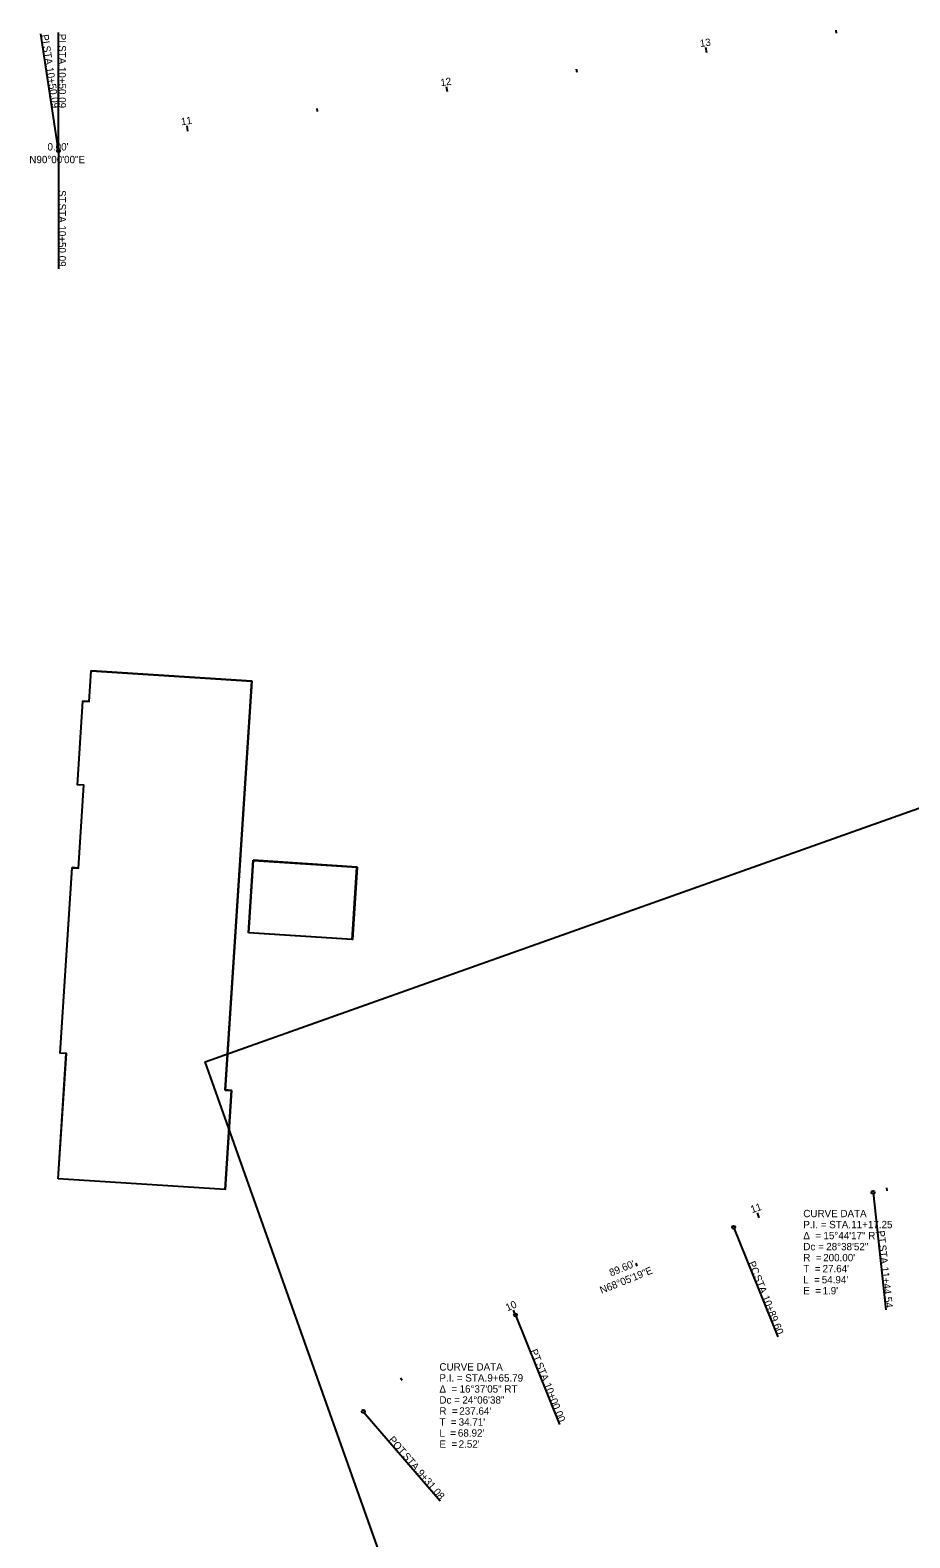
# Model space of a CAD drawing. Extents: x 147805 to 150535, y 565242 to 570329.
# Drawn here: x 148807 to 149142, y 567312 to 567886 of the extents above; entities that cross this region are included whole.
import ezdxf

# ---------------------------------------------------------------- set-up
doc = ezdxf.new("R2010")
doc.units = 0
for name, color, linetype in [('Level 1', 7, 'Continuous'), ('Level 10', 7, 'Continuous'), ('Level 12', 7, 'Continuous'), ('Level 13', 7, 'Continuous'), ('Level 14', 7, 'Continuous'), ('Level 16', 7, 'Continuous'), ('Level 4', 7, 'Continuous'), ('Level 5', 7, 'Continuous'), ('Level 6', 7, 'Continuous'), ('Level 7', 7, 'Continuous'), ('Level 8', 7, 'Continuous'), ('Level 9', 7, 'Continuous')]:
    doc.layers.add(name, color=color, linetype=linetype)

msp = doc.modelspace()

# ---------------------------------------------------------------- linework, layer by layer
at = {"layer": 'Level 1'}
msp.add_lwpolyline([(149396.72, 567254.59), (149007.17, 567116.15), (148873.23, 567493.06), (149344.37, 567660.49), (149430.32, 567418.61), (149369.05, 567332.45)], close=True, dxfattribs=at)
at = {"layer": 'Level 10'}
for p, q in [((148817.34, 567840.35), (148810.63, 567884.85)), ((148817.35, 567840.35), (148817.35, 567885.35)), ((148817.34, 567840.35), (148817.34, 567795.35))]:
    msp.add_line(p, q, dxfattribs=at)
for centre in [(148817.34, 567840.35), (148817.34, 567840.35), (148817.35, 567840.35)]:
    msp.add_circle(centre, 0.6, dxfattribs=at)
at = {"layer": 'Level 12'}
for p, q in [((149113.9, 567885.06), (149113.72, 567886.25)), ((149064.46, 567877.61), (149064.16, 567879.58)), ((149015.01, 567870.15), (149014.84, 567871.34)), ((148965.57, 567862.7), (148965.27, 567864.68)), ((148916.13, 567855.25), (148915.95, 567856.43)), ((148866.69, 567847.79), (148866.39, 567849.77)), ((148817.26, 567840.34), (148817.08, 567841.53))]:
    msp.add_line(p, q, dxfattribs=at)
at = {"layer": 'Level 14'}
for p, q in [((148829.02, 567630.42), (148829.78, 567642.14)), ((148891.01, 567638.16), (148829.78, 567642.14)), ((148880.9, 567482.38), (148891.01, 567638.16)), ((148824.58, 567598.66), (148826.65, 567630.57)), ((148829.02, 567630.42), (148826.65, 567630.57)), ((148826.95, 567598.5), (148824.58, 567598.66)), ((148824.9, 567566.96), (148826.95, 567598.5)), ((148889.8, 567542.3), (148891.6, 567569.9)), ((148931.12, 567567.34), (148891.6, 567569.9)), ((148817.94, 567496.42), (148822.53, 567567.12)), ((148824.9, 567566.96), (148822.53, 567567.12)), ((148929.33, 567539.73), (148931.12, 567567.34)), ((148929.33, 567539.73), (148889.8, 567542.3)), ((148817.22, 567448.56), (148820.31, 567496.26)), ((148820.31, 567496.26), (148817.94, 567496.42)), ((148880.86, 567444.43), (148883.31, 567482.22)), ((148883.31, 567482.22), (148880.9, 567482.38)), ((148880.86, 567444.43), (148817.22, 567448.56))]:
    msp.add_line(p, q, dxfattribs=at)
at = {"layer": 'Level 16'}
for points in [[(148817.24, 567448.52), (148820.34, 567496.23), (148817.96, 567496.38), (148822.55, 567567.08), (148824.93, 567566.93), (148826.97, 567598.47), (148824.6, 567598.62), (148826.67, 567630.54), (148829.05, 567630.38), (148829.81, 567642.1), (148891.04, 567638.13), (148880.92, 567482.34), (148883.33, 567482.19), (148880.88, 567444.39)], [(148889.83, 567542.26), (148891.62, 567569.87), (148931.14, 567567.3), (148929.35, 567539.7)]]:
    msp.add_lwpolyline(points, close=True, dxfattribs=at)
at = {"layer": 'Level 5'}
for p, q in [((149127.82, 567443.35), (149132.66, 567398.61)), ((149074.69, 567430.06), (149091.48, 567388.31)), ((148991.56, 567396.62), (149008.35, 567354.87)), ((148933.52, 567359.9), (148962.82, 567325.75))]:
    msp.add_line(p, q, dxfattribs=at)
for centre in [(149127.82, 567443.35), (149074.69, 567430.06), (148991.56, 567396.62), (148933.52, 567359.9)]:
    msp.add_circle(centre, 0.6, dxfattribs=at)
at = {"layer": 'Level 8'}
for p, q in [((149133.24, 567443.93), (149133.11, 567445.13)), ((149084.43, 567433.69), (149083.78, 567435.58)), ((149037.95, 567415.28), (149037.5, 567416.39)), ((148991.56, 567396.62), (148990.74, 567398.45)), ((148948.35, 567371.63), (148947.65, 567372.6))]:
    msp.add_line(p, q, dxfattribs=at)

# ---------------------------------------------------------------- texts
at = {"layer": 'Level 10'}
for s, rotation, p in [('PI', 278.57274, (148810.74, 567884.4)), ('PI', 270, (148817.39, 567884.89)), (' STA. ', 278.57274, (148811.23, 567881.12)), (' STA. ', 270, (148817.39, 567881.57)), ('10+50.09', 278.57274, (148812.62, 567871.9)), ('10+50.09', 270, (148817.39, 567872.25)), ('ST', 270, (148817.38, 567825.28)), (' STA. ', 270, (148817.38, 567821.18)), ('10+50.09', 270, (148817.38, 567811.85))]:
    msp.add_text(s, height=2.8, rotation=rotation, dxfattribs=at).set_placement(p)
at = {"layer": 'Level 12'}
for s, p in [('13', (149062.03, 567879.77)), ('12', (148963.13, 567864.86)), ('11', (148864.24, 567849.95))]:
    msp.add_text(s, height=2.8, rotation=8.57274, dxfattribs=at).set_placement(p)
at = {"layer": 'Level 13'}
for p in [(148813.14, 567840.39), (148813.15, 567840.39)]:
    msp.add_text("0.00'", height=2.8, dxfattribs=at).set_placement(p)
at = {"layer": 'Level 4'}
msp.add_text('N68°05\'19"E', height=2.8, rotation=21.91152, dxfattribs=at).set_placement((149024.37, 567404.65))
at = {"layer": 'Level 5'}
for s, rotation, p in [('PT', 276.17334, (149129.45, 567428.65)), (' STA. ', 276.17334, (149129.92, 567424.26)), ('PC', 291.91152, (149080.19, 567416.5)), ('11+44.54', 276.17334, (149130.94, 567414.86)), (' STA. ', 291.91152, (149081.9, 567412.25)), ('10+89.60', 291.91152, (149085.42, 567403.48)), ('PT', 291.91152, (148997.09, 567382.99)), (' STA. ', 291.91152, (148998.74, 567378.89)), ('10+00.00', 291.91152, (149002.26, 567370.12)), ('POT', 310.63145, (148942.96, 567348.96)), (' STA. ', 310.63145, (148947.65, 567343.5)), ('9+31.08', 310.63145, (148953.8, 567336.32))]:
    msp.add_text(s, height=2.8, rotation=rotation, dxfattribs=at).set_placement(p)
at = {"layer": 'Level 6'}
for s, p in [('CURVE DATA', (149101.25, 567433.9)), ('P.I. = STA. ', (149101.25, 567429.7)), ('11+17.25', (149119.52, 567429.7)), ('Δ  = ', (149101.25, 567425.5)), ('Dc = ', (149101.25, 567421.3)), ('15°44\'17" RT', (149108.93, 567425.5)), ('28°38\'52"', (149109.99, 567421.3)), ('R  = ', (149101.25, 567417.1)), ("200.00'", (149108.83, 567417.1)), ('T  = ', (149101.25, 567412.9)), ("27.64'", (149108.59, 567412.9)), ('L  = ', (149101.25, 567408.7)), ('E  = ', (149101.25, 567404.5)), ("54.94'", (149108.29, 567408.7)), ("1.9'", (149108.59, 567404.5)), ('CURVE DATA', (148962.54, 567375.46)), ('P.I. = STA. ', (148962.54, 567371.26)), ('9+65.79', (148980.81, 567371.26)), ('Δ  = ', (148962.54, 567367.06)), ('16°37\'05" RT', (148970.22, 567367.06)), ('Dc = ', (148962.54, 567362.86)), ('R  = ', (148962.54, 567358.66)), ("237.64'", (148970.12, 567358.66)), ('24°06\'38"', (148971.28, 567362.86)), ('T  = ', (148962.54, 567354.46)), ("34.71'", (148969.88, 567354.46)), ('L  = ', (148962.54, 567350.26)), ("68.92'", (148969.58, 567350.26)), ('E  = ', (148962.54, 567346.06)), ("2.52'", (148969.88, 567346.06))]:
    msp.add_text(s, height=2.8, dxfattribs=at).set_placement(p)
at = {"layer": 'Level 7'}
msp.add_text("89.60'", height=2.8, rotation=21.91152, dxfattribs=at).set_placement((149027.95, 567411.3))
at = {"layer": 'Level 8'}
for s, rotation, p in [('11', 18.93332, (149081.7, 567435.39)), ('10', 24.01451, (148988.5, 567398))]:
    msp.add_text(s, height=2.8, rotation=rotation, dxfattribs=at).set_placement(p)
at = {"layer": 'Level 9'}
for p in [(148806.22, 567835.55), (148806.23, 567835.55)]:
    msp.add_text('N90°00\'00"E', height=2.8, dxfattribs=at).set_placement(p)

doc.saveas('drawing.dxf')
